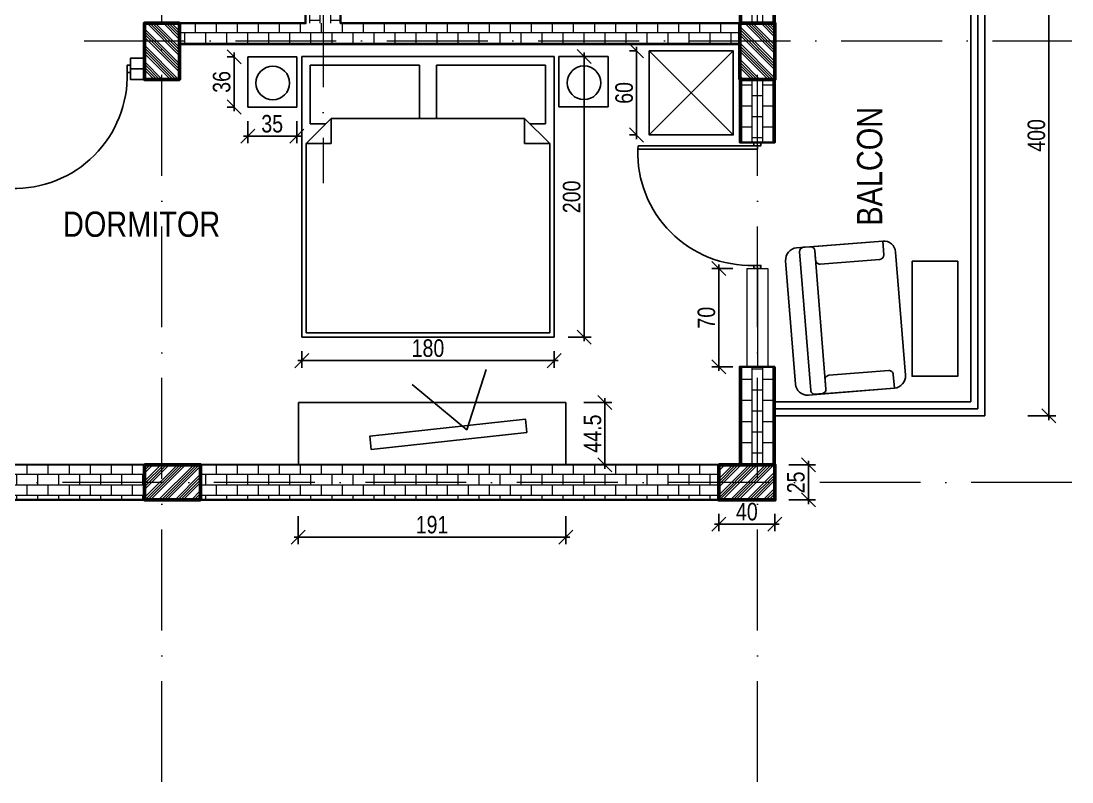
# Model space of a CAD drawing. Header units: centimetres. Extents: x 6698 to 10788, y -16856 to -14452.
# Drawn here: x 7591 to 8341, y -16856 to -16313 of the extents above; entities that cross this region are included whole.
import ezdxf

# ---------------------------------------------------------------- set-up
doc = ezdxf.new("R2010")
doc.units = ezdxf.units.CM
doc.header["$MEASUREMENT"] = 0
doc.linetypes.add('ACAD_ISO10W100', pattern=[18, 12, -3, 0, -3])
doc.layers.get('Defpoints').update_dxf_attribs({"color": 3, "lineweight": 50})
for name, color, linetype, lineweight in [('axe', 1, 'ACAD_ISO10W100', 15), ('balcon', 4, 'Continuous', 20), ('caramida', 20, 'Continuous', 35), ('cotare', 64, 'Continuous', 20), ('ferestre', 140, 'Continuous', 9), ('hasura', 252, 'Continuous', 9), ('mobilier dormitor parinti', 133, 'Continuous', 25), ('perete rigips', 31, 'Continuous', 25), ('scara', 133, 'Continuous', 25), ('stalp', 5, 'Continuous', 50), ('text', 7, 'Continuous', 30), ('usa', 23, 'Continuous', 15)]:
    doc.layers.add(name, color=color, linetype=linetype, lineweight=lineweight)
doc.layers.add('legenda', color=11, linetype='Continuous')
doc.layers.add('mobilier balcon', color=215, linetype='Continuous')
doc.styles.add('arial dan', font='arial.ttf', dxfattribs={"width": 0.8})
doc.styles.add('arial narow', font='ARIALN.TTF')
doc.linetypes.add('BATTING', pattern='A,0.0001,-0.1,[134,ltypeshp.shx,S=0.1,R=0,X=-0.1,Y=0],-0.2,[134,ltypeshp.shx,S=0.1,R=180,X=0.1,Y=0],-0.1', length=0.4001)
doc.dimstyles.new('1la50', dxfattribs={"dimtxt": 12.5, "dimasz": 10, "dimexe": 5, "dimexo": 10, "dimgap": 2.5, "dimtad": 1, "dimdec": 1, "dimrnd": 0.5, "dimzin": 12, "dimdsep": 46, "dimtxsty": 'arial dan', "dimblk": 'OBLIQUE', "dimcen": 3, "dimdle": 3, "dimclrd": 256, "dimclre": 256, "dimclrt": 256, "dimadec": 0, "dimazin": 0, "dimtfac": 0.433333, "dimtdec": 1, "dimtmove": 2, "dimatfit": 2, "dimldrblk": 'OPEN30', "dimfxl": 15, "dimfxlon": 1, "dimtolj": 1, "dimtzin": 0, "dimarcsym": 0})
pattern_1 = [(0, (-2372.063, -2964.2235), (0, 7.5), []), (90, (-2372.063, -2964.223), (-15, 9e-16), [7.5, -7.5]), (90, (-2364.563, -2964.223), (-15, 9e-16), [-7.5, 7.5])]

# ---------------------------------------------------------------- blocks, each defined once
blk = doc.blocks.new('*U1457')
at = {"layer": 'usa', "lineweight": 25}
for points in [[(0, -5.13), (-2.34, -5.13), (-2.34, 0), (0, 0)], [(-87.66, -5.13), (-90, -5.13), (-90, 0), (-87.66, 0)], [(-87.66, -87.65), (-87.66, -2.57), (-85.14, -2.57), (-85.14, -87.77)]]:
    blk.add_lwpolyline(points, close=True, dxfattribs=at)
blk.add_arc((-82.81, -7.42), 80.51, 268.34574, 1.62651, dxfattribs=at)
blk = doc.blocks.new('usa 90cm')
at = {"layer": 'usa', "lineweight": 25}
for points in [[(0, -5.13), (-2.34, -5.13), (-2.34, 0), (0, 0)], [(-87.66, -5.13), (-90, -5.13), (-90, 0), (-87.66, 0)], [(-87.66, -87.65), (-87.66, -2.57), (-85.14, -2.57), (-85.14, -87.77)]]:
    blk.add_lwpolyline(points, close=True, dxfattribs=at)
blk.add_arc((-82.81, -7.42), 80.51, 268.34574, 1.62651, dxfattribs=at)
blk = doc.blocks.new('masa balcon')
at = {"layer": 'mobilier balcon'}
blk.add_lwpolyline([(0, 82), (32.5, 82), (32.5, 0), (0, 0)], close=True, dxfattribs=at)
blk = doc.blocks.new('*U1460')
at = {"layer": 'mobilier balcon'}
for p, q in [((62.96, 104.74), (1.53, 99.84)), ((6.43, 100.23), (11.3, 100.62)), ((14.29, 100.86), (62.96, 104.74)), ((14.53, 97.87), (22.4, -0.91)), ((15.07, 90.99), (14.53, 97.87)), ((62.96, 104.74), (63.75, 94.87)), ((-6.32, 90.62), (0.69, 2.72)), ((11.56, -1.78), (3.68, 97)), ((61, 91.65), (18.3, 88.24)), ((72.18, 96.89), (79.19, 8.98)), ((9.9, -5.14), (71.34, -0.24)), ((19.65, -4.14), (14.78, -4.53))]:
    blk.add_line(p, q, dxfattribs=at)
blk.add_lwpolyline([(22.66, -4.12), (22.66, -4.12), (71.34, -0.24), (70.55, 9.63, 0.414214), (67.32, 12.38), (24.63, 8.97, 0.414214), (21.87, 5.74), (22.4, -0.91)], format="xyb", dxfattribs=at)
for centre, radius, start, end in [((2.21, 91.31), 8.56, 94.55995, 184.55995), ((6.67, 97.24), 3, 94.55995, 184.55995), ((11.54, 97.63), 3, 4.55995, 94.55995), ((63.64, 96.2), 8.56, 4.55995, 94.55995), ((18.06, 91.23), 3, 184.55995, 274.55995), ((60.76, 94.64), 3, 274.55995, 4.55995), ((70.65, 8.3), 8.56, 274.55995, 4.55995), ((9.22, 3.4), 8.56, 184.55995, 274.55995), ((14.55, -1.54), 3, 184.55995, 274.55995), ((9.22, 3.4), 8.56, 287.48471, 287.49265), ((19.41, -1.15), 3, 274.55995, 4.55995)]:
    blk.add_arc(centre, radius, start, end, dxfattribs=at)
blk = doc.blocks.new('fereastra mica')
at = {"layer": 'ferestre'}
for p, q in [((70, 0), (0, 0)), ((0, 0), (0, -15)), ((70, 0), (70, -15)), ((70, -7.5), (0, -7.5)), ((70, -15), (0, -15))]:
    blk.add_line(p, q, dxfattribs=at)
blk = doc.blocks.new('noptiera dormitor')
at = {"layer": 'mobilier dormitor parinti'}
for p, q in [((35, 0), (0, 0)), ((0, 0), (0, -35.79)), ((35, -35.79), (35, 0)), ((0, -35.79), (35, -35.79))]:
    blk.add_line(p, q, dxfattribs=at)
blk.add_circle((17.89, -18.68), 11.99, dxfattribs=at)
blk = doc.blocks.new('pat dublu dormitor')
at = {"layer": 'mobilier dormitor parinti'}
for p, q in [((180, 0), (0, 0)), ((0, 0), (0, -200)), ((180, -200), (180, 0)), ((84, -6), (6, -6)), ((6, -6), (6, -48)), ((84, -44), (84, -6)), ((96, -44), (96, -6)), ((96, -6), (174, -6)), ((174, -6), (174, -48)), ((21, -44), (3, -62)), ((21, -62), (21, -44)), ((21, -44), (90, -44)), ((159, -44), (90, -44)), ((159, -62), (159, -44)), ((159, -44), (177, -62)), ((6, -48), (17, -48)), ((174, -48), (163, -48)), ((3, -197), (3, -62)), ((3, -62), (21, -62)), ((177, -62), (159, -62)), ((177, -197), (177, -62)), ((0, -200), (180, -200)), ((90, -197), (3, -197)), ((90, -197), (177, -197))]:
    blk.add_line(p, q, dxfattribs=at)
blk = doc.blocks.new('stalp beton')
at = {"layer": 'hasura'}
h = blk.add_hatch(dxfattribs=at)
h.set_pattern_fill('ANSI34', color=256, scale=11)
h.set_pattern_definition([(45, (-9421.124, 13347.162), (-5.833631, 5.833631), []), (45, (-9419.179, 13347.162), (-5.833631, 5.833631), []), (45, (-9417.235, 13347.162), (-5.833631, 5.833631), []), (45, (-9415.29, 13347.162), (-5.833631, 5.833631), [])])
h.paths.add_polyline_path([(40, 0), (0, 0), (0, -25), (40, -25)])
at = {"layer": 'stalp'}
blk.add_lwpolyline([(0, 0), (40, 0), (40, -25), (0, -25)], close=True, dxfattribs=at)
blk = doc.blocks.new('dulap simplu')
at = {"layer": 'mobilier dormitor parinti'}
blk.add_lwpolyline([(0, 0), (-60, 0), (-60, -60), (0, -60), (0, 0), (-60, -60), (0, -60), (-60, 0)], dxfattribs=at)
blk = doc.blocks.new('masa TV dormitor')
at = {"layer": 'mobilier dormitor parinti'}
for p, q in [((0, 0), (-0.01, -44.4)), ((190.91, 0), (0, 0)), ((190.9, -44.37), (190.91, 0)), ((190.9, -44.37), (-0.01, -44.31))]:
    blk.add_line(p, q, dxfattribs=at)
blk.add_lwpolyline([(134.02, 23.48), (120.24, -19.38), (81.17, 12.89)], dxfattribs=at)
blk.add_lwpolyline([(163.19, -21.41), (52, -33.59), (50.96, -24.09), (162.15, -11.91)], close=True, dxfattribs=at)
blk = doc.blocks.new('_Oblique')
at = {"color": 0, "linetype": 'ByBlock', "lineweight": -2}
blk.add_line((-0.5, -0.5), (0.5, 0.5), dxfattribs=at)
blk = doc.blocks.new('*D1531')
at = {"layer": 'cotare', "lineweight": -2, "transparency": 16777216}
for p, q in [((7791.44, -16548.86), (7791.44, -16560.7)), ((7971.44, -16548.86), (7971.44, -16560.7)), ((7788.44, -16555.7), (7974.44, -16555.7))]:
    blk.add_line(p, q, dxfattribs=at)
at = {"layer": 'Defpoints', "color": 0, "transparency": 16777216}
for p in [(7791.44, -16538.86), (7971.44, -16538.86), (7971.44, -16555.7)]:
    blk.add_point(p, dxfattribs=at)
at = {"layer": 'cotare', "lineweight": -2, "transparency": 16777216, "xscale": 10, "yscale": 10, "zscale": 10, "rotation": 180}
blk.add_blockref('_Oblique', (7791.44, -16555.7), dxfattribs=at)
at = {"layer": 'cotare', "lineweight": -2, "transparency": 16777216, "xscale": 10, "yscale": 10, "zscale": 10}
blk.add_blockref('_Oblique', (7971.44, -16555.7), dxfattribs=at)
at = {"layer": 'cotare', "transparency": 16777216, "insert": (7881.44, -16546.82), "char_height": 12.5, "attachment_point": 5, "style": 'arial dan'}
blk.add_mtext('\\A1;180', dxfattribs=at)
blk = doc.blocks.new('_Open30')
at = {"color": 0, "linetype": 'ByBlock', "lineweight": -2}
for p, q in [((-1, 0.268), (0, 0)), ((0, 0), (-1, -0.268)), ((0, 0), (-1, 0))]:
    blk.add_line(p, q, dxfattribs=at)
blk = doc.blocks.new('*D1532')
at = {"layer": 'cotare', "lineweight": -2, "transparency": 16777216}
for p, q in [((7981.44, -16338.86), (7997.94, -16338.86)), ((7992.94, -16541.86), (7992.94, -16335.86)), ((7981.44, -16538.86), (7997.94, -16538.86))]:
    blk.add_line(p, q, dxfattribs=at)
at = {"layer": 'Defpoints', "color": 0, "transparency": 16777216}
for p in [(7971.44, -16338.86), (7992.94, -16338.86), (7971.44, -16538.86)]:
    blk.add_point(p, dxfattribs=at)
at = {"layer": 'cotare', "lineweight": -2, "transparency": 16777216, "xscale": 10, "yscale": 10, "zscale": 10}
for p, rotation in [((7992.94, -16338.86), 90), ((7992.94, -16538.86), 270)]:
    blk.add_blockref('_Oblique', p, dxfattribs=dict(at, rotation=rotation))
at = {"layer": 'cotare', "transparency": 16777216, "insert": (7984.06, -16438.86), "char_height": 12.5, "attachment_point": 5, "rotation": 90, "style": 'arial dan'}
blk.add_mtext('\\A1;200', dxfattribs=at)
blk = doc.blocks.new('*D1533')
at = {"layer": 'cotare', "lineweight": -2, "transparency": 16777216}
for p, q in [((7743.09, -16338.98), (7738.09, -16338.98)), ((7743.09, -16335.98), (7743.09, -16377.77)), ((7743.09, -16374.77), (7738.09, -16374.77))]:
    blk.add_line(p, q, dxfattribs=at)
at = {"layer": 'Defpoints', "color": 0, "transparency": 16777216}
for p in [(7752.75, -16338.98), (7743.09, -16374.77), (7752.75, -16374.77)]:
    blk.add_point(p, dxfattribs=at)
at = {"layer": 'cotare', "lineweight": -2, "transparency": 16777216, "xscale": 10, "yscale": 10, "zscale": 10}
for p, rotation in [((7743.09, -16338.98), 90), ((7743.09, -16374.77), 270)]:
    blk.add_blockref('_Oblique', p, dxfattribs=dict(at, rotation=rotation))
at = {"layer": 'cotare', "transparency": 16777216, "insert": (7734.2, -16356.88), "char_height": 12.5, "attachment_point": 5, "rotation": 90, "style": 'arial dan'}
blk.add_mtext('\\A1;36', dxfattribs=at)
blk = doc.blocks.new('*D1534')
at = {"layer": 'cotare', "lineweight": -2, "transparency": 16777216}
for p, q in [((7752.75, -16384.77), (7752.75, -16400.66)), ((7787.75, -16384.77), (7787.75, -16400.66)), ((7749.75, -16395.66), (7790.75, -16395.66))]:
    blk.add_line(p, q, dxfattribs=at)
at = {"layer": 'Defpoints', "color": 0, "transparency": 16777216}
for p in [(7752.75, -16374.77), (7787.75, -16374.77), (7787.75, -16395.66)]:
    blk.add_point(p, dxfattribs=at)
at = {"layer": 'cotare', "lineweight": -2, "transparency": 16777216, "xscale": 10, "yscale": 10, "zscale": 10, "rotation": 180}
blk.add_blockref('_Oblique', (7752.75, -16395.66), dxfattribs=at)
at = {"layer": 'cotare', "lineweight": -2, "transparency": 16777216, "xscale": 10, "yscale": 10, "zscale": 10}
blk.add_blockref('_Oblique', (7787.75, -16395.66), dxfattribs=at)
at = {"layer": 'cotare', "transparency": 16777216, "insert": (7770.25, -16386.77), "char_height": 12.5, "attachment_point": 5, "style": 'arial dan'}
blk.add_mtext('\\A1;35', dxfattribs=at)
blk = doc.blocks.new('*D1535')
at = {"layer": 'cotare', "lineweight": -2, "transparency": 16777216}
for p, q in [((8030.39, -16331.74), (8030.39, -16397.74)), ((8030.39, -16334.74), (8025.39, -16334.74)), ((8030.39, -16394.74), (8025.39, -16394.74))]:
    blk.add_line(p, q, dxfattribs=at)
at = {"layer": 'Defpoints', "color": 0, "transparency": 16777216}
for p in [(8039.38, -16334.74), (8030.39, -16394.74), (8039.38, -16394.74)]:
    blk.add_point(p, dxfattribs=at)
at = {"layer": 'cotare', "lineweight": -2, "transparency": 16777216, "xscale": 10, "yscale": 10, "zscale": 10}
for p, rotation in [((8030.39, -16334.74), 90), ((8030.39, -16394.74), 270)]:
    blk.add_blockref('_Oblique', p, dxfattribs=dict(at, rotation=rotation))
at = {"layer": 'cotare', "transparency": 16777216, "insert": (8021.51, -16364.74), "char_height": 12.5, "attachment_point": 5, "rotation": 90, "style": 'arial dan'}
blk.add_mtext('\\A1;60', dxfattribs=at)
blk = doc.blocks.new('*D1563')
at = {"layer": 'cotare', "lineweight": -2, "transparency": 16777216}
for p, q in [((8089.14, -16487.05), (8089.14, -16563.05)), ((8099.06, -16490.05), (8084.14, -16490.05)), ((8099.06, -16560.05), (8084.14, -16560.05))]:
    blk.add_line(p, q, dxfattribs=at)
at = {"layer": 'Defpoints', "color": 0, "transparency": 16777216}
for p in [(8109.06, -16490.05), (8089.14, -16560.05), (8109.06, -16560.05)]:
    blk.add_point(p, dxfattribs=at)
at = {"layer": 'cotare', "lineweight": -2, "transparency": 16777216, "xscale": 10, "yscale": 10, "zscale": 10}
for p, rotation in [((8089.14, -16490.05), 90), ((8089.14, -16560.05), 270)]:
    blk.add_blockref('_Oblique', p, dxfattribs=dict(at, rotation=rotation))
at = {"layer": 'cotare', "transparency": 16777216, "insert": (8080.26, -16525.05), "char_height": 12.5, "attachment_point": 5, "rotation": 90, "style": 'arial dan'}
blk.add_mtext('\\A1;70', dxfattribs=at)
blk = doc.blocks.new('*D1564')
at = {"layer": 'cotare', "lineweight": -2, "transparency": 16777216}
for p, q in [((7992.8, -16585.55), (8012.8, -16585.55)), ((8007.78, -16632.92), (8007.8, -16582.55)), ((7992.78, -16629.92), (8012.78, -16629.92))]:
    blk.add_line(p, q, dxfattribs=at)
at = {"layer": 'Defpoints', "color": 0, "transparency": 16777216}
for p in [(7979.83, -16585.54), (8007.8, -16585.55), (7979.81, -16629.91)]:
    blk.add_point(p, dxfattribs=at)
at = {"layer": 'cotare', "lineweight": -2, "transparency": 16777216, "xscale": 10, "yscale": 10, "zscale": 10}
for p, rotation in [((8007.8, -16585.55), 89.98191996824079), ((8007.78, -16629.92), 269.9819199682408)]:
    blk.add_blockref('_Oblique', p, dxfattribs=dict(at, rotation=rotation))
at = {"layer": 'cotare', "transparency": 16777216, "insert": (7998.93, -16607.73), "char_height": 12.5, "attachment_point": 5, "rotation": 89.98192, "style": 'arial dan'}
blk.add_mtext('\\A1;44.5', dxfattribs=at)
blk = doc.blocks.new('*D1565')
at = {"layer": 'cotare', "lineweight": -2, "transparency": 16777216}
for p, q in [((7788.89, -16666.6), (7788.88, -16686.6)), ((7979.8, -16666.66), (7979.79, -16686.66)), ((7982.8, -16681.66), (7785.89, -16681.6))]:
    blk.add_line(p, q, dxfattribs=at)
at = {"layer": 'Defpoints', "color": 0, "transparency": 16777216}
for p in [(7788.9, -16629.85), (7979.81, -16629.91), (7788.89, -16681.6)]:
    blk.add_point(p, dxfattribs=at)
at = {"layer": 'cotare', "lineweight": -2, "transparency": 16777216, "xscale": 10, "yscale": 10, "zscale": 10}
for p, rotation in [((7788.89, -16681.6), 179.9819199682216), ((7979.8, -16681.66), 359.9819199682216)]:
    blk.add_blockref('_Oblique', p, dxfattribs=dict(at, rotation=rotation))
at = {"layer": 'cotare', "transparency": 16777216, "insert": (7884.34, -16672.75), "char_height": 12.5, "attachment_point": 5, "rotation": 359.98192, "style": 'arial dan'}
blk.add_mtext('\\A1;191', dxfattribs=at)
blk = doc.blocks.new('*D1566')
at = {"layer": 'cotare', "lineweight": -2, "transparency": 16777216}
for p, q in [((8089.07, -16665.04), (8089.07, -16677.34)), ((8129.07, -16665.04), (8129.07, -16677.34)), ((8132.07, -16672.34), (8086.07, -16672.34))]:
    blk.add_line(p, q, dxfattribs=at)
at = {"layer": 'Defpoints', "color": 0, "transparency": 16777216}
for p in [(8089.07, -16655.04), (8129.07, -16655.04), (8089.07, -16672.34)]:
    blk.add_point(p, dxfattribs=at)
at = {"layer": 'cotare', "lineweight": -2, "transparency": 16777216, "xscale": 10, "yscale": 10, "zscale": 10, "rotation": 180}
blk.add_blockref('_Oblique', (8089.07, -16672.34), dxfattribs=at)
at = {"layer": 'cotare', "lineweight": -2, "transparency": 16777216, "xscale": 10, "yscale": 10, "zscale": 10}
blk.add_blockref('_Oblique', (8129.07, -16672.34), dxfattribs=at)
at = {"layer": 'cotare', "transparency": 16777216, "insert": (8109.07, -16663.46), "char_height": 12.5, "attachment_point": 5, "style": 'arial dan'}
blk.add_mtext('\\A1;40', dxfattribs=at)
blk = doc.blocks.new('*D1567')
at = {"layer": 'cotare', "lineweight": -2, "transparency": 16777216}
for p, q in [((8139.07, -16630.04), (8158.02, -16630.04)), ((8153.02, -16627.04), (8153.02, -16658.04)), ((8139.07, -16655.04), (8158.02, -16655.04))]:
    blk.add_line(p, q, dxfattribs=at)
at = {"layer": 'Defpoints', "color": 0, "transparency": 16777216}
for p in [(8129.07, -16630.04), (8129.07, -16655.04), (8153.02, -16655.04)]:
    blk.add_point(p, dxfattribs=at)
at = {"layer": 'cotare', "lineweight": -2, "transparency": 16777216, "xscale": 10, "yscale": 10, "zscale": 10}
for p, rotation in [((8153.02, -16630.04), 90), ((8153.02, -16655.04), 270)]:
    blk.add_blockref('_Oblique', p, dxfattribs=dict(at, rotation=rotation))
at = {"layer": 'cotare', "transparency": 16777216, "insert": (8144.14, -16642.54), "char_height": 12.5, "attachment_point": 5, "rotation": 90, "style": 'arial dan'}
blk.add_mtext('\\A1;25', dxfattribs=at)
blk = doc.blocks.new('*D1570')
at = {"layer": 'cotare', "lineweight": -2, "transparency": 16777216}
for p, q in [((8309.68, -16195.05), (8329.68, -16195.05)), ((8324.68, -16192.05), (8324.68, -16598.05)), ((8309.68, -16595.05), (8329.68, -16595.05))]:
    blk.add_line(p, q, dxfattribs=at)
at = {"layer": 'Defpoints', "color": 0, "transparency": 16777216}
for p in [(8279.06, -16195.05), (8279.06, -16595.05), (8324.68, -16595.05)]:
    blk.add_point(p, dxfattribs=at)
at = {"layer": 'cotare', "lineweight": -2, "transparency": 16777216, "xscale": 10, "yscale": 10, "zscale": 10}
for p, rotation in [((8324.68, -16195.05), 90), ((8324.68, -16595.05), 270)]:
    blk.add_blockref('_Oblique', p, dxfattribs=dict(at, rotation=rotation))
at = {"layer": 'cotare', "transparency": 16777216, "insert": (8315.8, -16395.05), "char_height": 12.5, "attachment_point": 5, "rotation": 90, "style": 'arial dan'}
blk.add_mtext('\\A1;400', dxfattribs=at)

msp = doc.modelspace()

# ---------------------------------------------------------------- hatches: boundary and pattern name
at = {"layer": 'hasura'}
h = msp.add_hatch(dxfattribs=at)
h.set_pattern_fill('BRICK', color=256, scale=30, angle=90)
h.set_pattern_definition([(90, (-32.9264, 89.49), (-7.5, 5e-16), []), (180, (-32.926, 89.49), (-2e-15, -15), [7.5, -7.5]), (180, (-32.926, 96.99), (-2e-15, -15), [-7.5, 7.5])])
h.paths.add_polyline_path([(7806.56, -16295.05), (7804, -16295.05), (7794.06, -16295.05), (7794.06, -16315.05), (7806.56, -16315.05)])
h.paths.add_polyline_path([(7819.06, -16295.05), (7806.56, -16295.05), (7806.56, -16315.05), (7819.06, -16315.05)])
h.paths.add_polyline_path([(7806.56, -16100.05), (7794.06, -16100.05), (7794.06, -16205.05), (7806.56, -16205.05)])
h.paths.add_polyline_path([(7819.06, -16100.05), (7806.56, -16100.05), (7806.56, -16205.05), (7809.13, -16205.05), (7819.06, -16205.05)])
h = msp.add_hatch(dxfattribs=at)
h.set_pattern_fill('BRICK', color=256, scale=30, angle=90)
h.set_pattern_definition([(90, (-2372.063, -2964.2235), (-7.5, 5e-16), []), (180, (-2372.063, -2964.223), (-2e-15, -15), [7.5, -7.5]), (180, (-2372.063, -2956.723), (-2e-15, -15), [-7.5, 7.5])])
h.paths.add_polyline_path([(8129.06, -16560.05), (8116.56, -16560.05), (8116.56, -16630.05), (8129.06, -16630.05)])
h.paths.add_polyline_path([(8116.56, -16560.05), (8109.06, -16560.05), (8104.06, -16560.05), (8104.06, -16630.05), (8116.56, -16630.05)])
h.paths.add_polyline_path([(8129.06, -16355.05), (8116.56, -16355.05), (8116.56, -16400.05), (8124.06, -16400.05), (8129.06, -16400.05)])
h.paths.add_polyline_path([(8116.56, -16355.05), (8104.06, -16355.05), (8104.06, -16400.05), (8116.56, -16400.05)])
h.paths.add_polyline_path([(8116.56, -16305.05), (8109.06, -16305.05), (8104.06, -16305.05), (8104.06, -16315.05), (8116.56, -16315.05)])
h.paths.add_polyline_path([(8129.06, -16305.05), (8116.56, -16305.05), (8116.56, -16315.05), (8129.06, -16315.05)])
h.paths.add_polyline_path([(8116.56, -16100.05), (8104.06, -16100.05), (8104.06, -16225.05), (8116.56, -16225.05)])
h.paths.add_polyline_path([(8129.06, -16100.05), (8116.56, -16100.05), (8116.56, -16225.05), (8124.06, -16225.05), (8129.06, -16225.05)])
h = msp.add_hatch(dxfattribs=at)
h.set_pattern_fill('BRICK', color=256, scale=30)
h.set_pattern_definition(pattern_1)
h.paths.add_polyline_path([(7704.06, -16315.05), (7704.06, -16327.55), (8104.06, -16327.55), (8104.06, -16315.05)])
h.paths.add_polyline_path([(7704.06, -16327.55), (7704.06, -16330.05), (8104.06, -16330.05), (8104.06, -16327.55)])
h = msp.add_hatch(dxfattribs=at)
h.set_pattern_fill('BRICK', color=256, scale=30)
h.set_pattern_definition(pattern_1)
h.paths.add_polyline_path([(7679.06, -16630.05), (7259.06, -16630.05), (7259.06, -16642.55), (7679.06, -16642.55)])
h.paths.add_polyline_path([(7679.06, -16642.55), (7259.15, -16642.55), (7258.97, -16655.05), (7609.06, -16655.05), (7679.06, -16655.05)])
h.paths.add_polyline_path([(8089.06, -16630.05), (7719.06, -16630.05), (7719.06, -16642.55), (8089.06, -16642.55)])
h.paths.add_polyline_path([(8089.06, -16642.55), (7719.06, -16642.55), (7719.06, -16655.05), (8089.06, -16655.05)])

# ---------------------------------------------------------------- linework, layer by layer
at = {"layer": 'axe', "linetype": 'ACAD_ISO10W100', "ltscale": 6}
for points in [[(7806.56, -15964.43), (7806.56, -16429.19)], [(8116.56, -16856.2), (8116.56, -15964.43)], [(7691.56, -16856.2), (7691.56, -16174.15)], [(7635.92, -16327.55), (8341.16, -16327.55)], [(8341.16, -16642.55), (6698.47, -16642.55)]]:
    msp.add_lwpolyline(points, dxfattribs=at)
at = {"layer": 'balcon', "lineweight": 25}
for p, q in [((8279.06, -16195.05), (8279.06, -16595.05)), ((8274.06, -16200.05), (8274.06, -16590.05)), ((8269.06, -16205.05), (8269.06, -16585.05)), ((8269.06, -16585.05), (8129.06, -16585.05)), ((8274.06, -16590.05), (8129.06, -16590.05)), ((8279.06, -16595.05), (8129.06, -16595.05))]:
    msp.add_line(p, q, dxfattribs=at)
at = {"layer": 'caramida'}
for points in [[(8104.06, -16330.05), (8104.06, -16400.05), (8129.06, -16400.05), (8129.06, -16305.05), (8104.06, -16305.05), (8104.06, -16315.05), (7819.06, -16315.05), (7819.06, -16295.05), (7794.06, -16295.05), (7794.06, -16315.05), (7704.06, -16315.05), (7704.06, -16330.05), (7704.06, -16330.05)], [(7704.06, -16330.05), (7704.06, -16330.05), (8104.06, -16330.05)], [(8129.06, -16560.05), (8129.06, -16655.05), (7259.06, -16655.05), (7259.06, -16629.78), (8104.06, -16630.05), (8104.06, -16560.05), (8129.06, -16560.05)]]:
    msp.add_lwpolyline(points, dxfattribs=at)
at = {"layer": 'perete rigips'}
msp.add_lwpolyline([(7679.06, -16355.05), (7669.06, -16355.05), (7669.06, -16340.05), (7679.06, -16340.05)], dxfattribs=at)
at = {"layer": 'perete rigips', "linetype": 'BATTING', "ltscale": 18}
msp.add_lwpolyline([(7669.06, -16347.55), (7679.06, -16347.55)], dxfattribs=at)

# ---------------------------------------------------------------- block references
at = {"layer": 'hasura'}
for name, p, rotation in [('stalp beton', (7704.06, -16315.05), 270), ('stalp beton', (8104.06, -16355.05), 90), ('fereastra mica', (8109.06, -16560.05), 90.00000000000249)]:
    msp.add_blockref(name, p, dxfattribs=dict(at, rotation=rotation))
for name, p in [('noptiera dormitor', (7752.75, -16338.98)), ('pat dublu dormitor', (7791.44, -16338.86)), ('noptiera dormitor', (7974.97, -16338.8)), ('dulap simplu', (8099.38, -16334.74)), ('stalp beton', (7679.07, -16629.91)), ('stalp beton', (8089.07, -16630.04))]:
    msp.add_blockref(name, p, dxfattribs=at)
at = {"layer": 'legenda'}
msp.add_blockref('masa TV dormitor', (7788.92, -16585.54), dxfattribs=at)
at = {"layer": 'mobilier balcon'}
for name, p in [('*U1460', (8143.08, -16575.09)), ('masa balcon', (8227.07, -16566.79))]:
    msp.add_blockref(name, p, dxfattribs=at)
at = {"layer": 'scara'}
msp.add_blockref('*U1457', (7669.06, -16344.98), dxfattribs=at)
at = {"layer": 'scara', "rotation": 270}
msp.add_blockref('usa 90cm', (8119.13, -16490.05), dxfattribs=at)

# ---------------------------------------------------------------- texts
at = {"layer": 'text', "insert": (8187.7, -16417.06), "char_height": 18, "width": 354.4674, "attachment_point": 2, "rotation": 90, "line_spacing_factor": 0.85, "style": 'arial narow'}
msp.add_mtext('BALCON', dxfattribs=at)
at = {"layer": 'text', "insert": (7677.05, -16449.36), "char_height": 18, "width": 354.4674, "attachment_point": 2, "line_spacing_factor": 0.85, "style": 'arial narow'}
msp.add_mtext('DORMITOR', dxfattribs=at)

# ---------------------------------------------------------------- dimensions: what is measured, and where the dimension line sits
at = {"layer": 'cotare'}
for base, p1, p2, picture, middle in [((8324.68, -16595.05), (8279.06, -16195.05), (8279.06, -16595.05), '*D1570', (8315.8, -16395.05)), ((8030.39, -16394.74), (8039.38, -16334.74), (8039.38, -16394.74), '*D1535', (8021.51, -16364.74)), ((7743.09, -16374.77), (7752.75, -16338.98), (7752.75, -16374.77), '*D1533', (7734.2, -16356.88)), ((7992.94, -16338.86), (7971.44, -16538.86), (7971.44, -16338.86), '*D1532', (7984.06, -16438.86)), ((8089.14, -16560.05), (8109.06, -16490.05), (8109.06, -16560.05), '*D1563', (8080.26, -16525.05)), ((8153.02, -16655.04), (8129.07, -16630.04), (8129.07, -16655.04), '*D1567', (8144.14, -16642.54))]:
    dim = msp.add_linear_dim(base=base, p1=p1, p2=p2, angle=90, dimstyle='1la50', dxfattribs=at)
    dim.commit()
    dim.dimension.update_dxf_attribs({"geometry": picture, "text_midpoint": middle})
for base, p1, p2, picture, middle in [((7787.75, -16395.66), (7752.75, -16374.77), (7787.75, -16374.77), '*D1534', (7770.25, -16386.77)), ((7971.44, -16555.7), (7791.44, -16538.86), (7971.44, -16538.86), '*D1531', (7881.44, -16546.82)), ((8089.07, -16672.34), (8129.07, -16655.04), (8089.07, -16655.04), '*D1566', (8109.07, -16663.46))]:
    dim = msp.add_linear_dim(base=base, p1=p1, p2=p2, dimstyle='1la50', dxfattribs=at)
    dim.commit()
    dim.dimension.update_dxf_attribs({"geometry": picture, "text_midpoint": middle})
for p2, distance, picture, middle in [((7979.83, -16585.54), -27.97, '*D1564', (7998.93, -16607.73)), ((7788.9, -16629.85), 51.75, '*D1565', (7884.34, -16672.75))]:
    dim = msp.add_aligned_dim(p1=(7979.81, -16629.91), p2=p2, distance=distance, dimstyle='1la50', dxfattribs=at)
    dim.commit()
    dim.dimension.update_dxf_attribs({"geometry": picture, "text_midpoint": middle})

doc.saveas('drawing.dxf')
